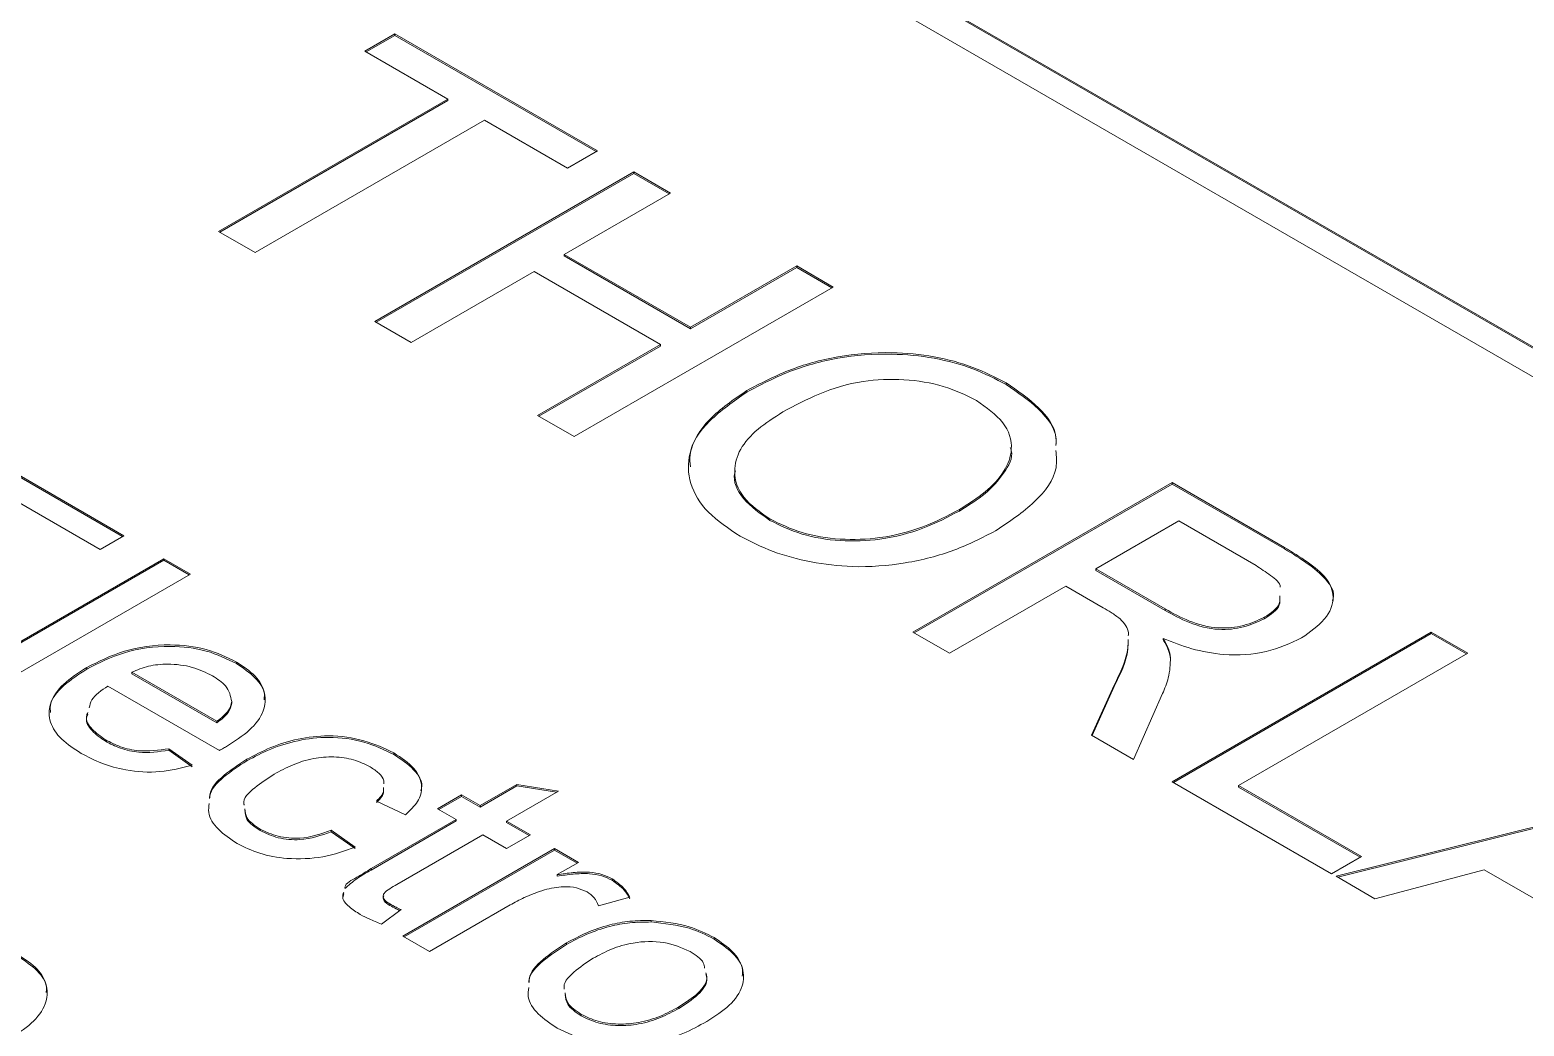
# Model space of a CAD drawing. Header units: inches. Extents: x 0.1 to 10.9, y 0 to 8.5.
# Drawn here: x 8.631 to 9.0387, y 7.1112 to 7.3831 of the extents above; entities that cross this region are included whole.
import ezdxf

# ---------------------------------------------------------------- set-up
doc = ezdxf.new("R2010")
doc.units = ezdxf.units.IN
doc.header["$MEASUREMENT"] = 0

msp = doc.modelspace()

# ---------------------------------------------------------------- linework, layer by layer
at = {"color": 7, "linetype": 'Continuous', "lineweight": 0}
for p, q in [((9.51534, 7.02281), (8.63146, 7.53307)), ((9.51534, 7.0224), (8.63146, 7.53266)), ((8.62439, 7.52898), (9.50827, 7.01873)), ((8.72239, 7.37727), (8.73055, 7.38198)), ((8.72274, 7.37706), (8.73055, 7.38157)), ((8.73055, 7.38198), (8.78585, 7.35006)), ((8.73055, 7.38157), (8.73055, 7.38198)), ((8.73055, 7.38157), (8.78549, 7.34985)), ((8.74505, 7.36419), (8.72239, 7.37727)), ((8.6825, 7.32808), (8.74505, 7.36419)), ((8.68285, 7.32787), (8.74505, 7.36378)), ((8.74505, 7.36378), (8.74505, 7.36419)), ((8.75502, 7.35843), (8.69247, 7.32232)), ((8.77769, 7.34535), (8.75502, 7.35843)), ((8.78585, 7.35006), (8.77769, 7.34535)), ((8.72511, 7.30348), (8.79582, 7.3443)), ((8.72546, 7.30327), (8.79582, 7.34389)), ((8.79582, 7.3443), (8.80579, 7.33854)), ((8.79582, 7.34389), (8.79582, 7.3443)), ((8.79582, 7.34389), (8.80544, 7.33834)), ((8.80579, 7.33854), (8.77678, 7.3218)), ((8.69247, 7.32232), (8.6825, 7.32808)), ((8.77678, 7.3218), (8.81123, 7.30191)), ((8.77678, 7.32139), (8.77678, 7.3218)), ((8.77678, 7.32139), (8.81123, 7.3015)), ((8.81123, 7.30191), (8.84024, 7.31866)), ((8.84024, 7.31866), (8.85021, 7.3129)), ((8.84024, 7.31825), (8.84024, 7.31866)), ((8.76862, 7.31709), (8.73508, 7.29772)), ((8.80307, 7.2972), (8.76862, 7.31709)), ((8.81123, 7.3015), (8.84024, 7.31825)), ((8.84024, 7.31825), (8.84986, 7.31269)), ((8.85021, 7.3129), (8.7795, 7.27208)), ((8.73508, 7.29772), (8.72511, 7.30348)), ((8.81123, 7.3015), (8.81123, 7.30191)), ((8.76953, 7.27783), (8.80307, 7.2972)), ((8.76988, 7.27763), (8.80307, 7.29679)), ((8.80307, 7.29679), (8.80307, 7.2972)), ((8.89739, 7.2863), (8.89739, 7.28671)), ((8.82661, 7.28421), (8.82661, 7.28462)), ((8.7795, 7.27208), (8.76953, 7.27783)), ((8.61677, 7.26805), (8.65666, 7.24502)), ((8.61677, 7.26764), (8.65631, 7.24482)), ((8.65014, 7.24125), (8.61823, 7.25967)), ((8.87197, 7.2187), (8.94268, 7.25952)), ((8.87232, 7.21849), (8.94268, 7.25911)), ((8.94268, 7.25952), (8.97336, 7.24181)), ((8.94268, 7.25911), (8.94268, 7.25952)), ((8.94268, 7.25911), (8.97336, 7.2414)), ((8.83294, 7.24919), (8.83294, 7.2496)), ((8.88462, 7.25176), (8.88462, 7.25217)), ((8.94449, 7.24905), (8.92183, 7.23597)), ((8.96557, 7.23688), (8.94449, 7.24905)), ((8.65666, 7.24502), (8.65014, 7.24125)), ((8.97336, 7.2414), (8.97336, 7.24181)), ((8.61097, 7.20608), (8.66754, 7.23874)), ((8.61133, 7.20588), (8.66754, 7.23833)), ((8.66754, 7.23874), (8.67479, 7.23455)), ((8.66754, 7.23833), (8.66754, 7.23874)), ((8.66754, 7.23833), (8.67444, 7.23435)), ((8.67479, 7.23455), (8.61823, 7.2019)), ((8.92183, 7.23597), (8.94077, 7.22503)), ((8.92183, 7.23556), (8.92183, 7.23597)), ((8.92183, 7.23556), (8.94077, 7.22463)), ((8.91367, 7.23126), (8.88194, 7.21294)), ((8.92388, 7.22536), (8.91367, 7.23126)), ((8.94077, 7.22463), (8.94077, 7.22503)), ((8.96782, 7.22234), (8.96782, 7.22275)), ((8.88194, 7.21294), (8.87197, 7.2187)), ((8.94024, 7.21656), (8.94024, 7.21696)), ((8.94268, 7.17788), (9.01339, 7.2187)), ((8.94303, 7.17767), (9.01339, 7.21829)), ((9.01339, 7.2187), (9.02336, 7.21294)), ((9.01339, 7.21829), (9.01339, 7.2187)), ((9.01339, 7.21829), (9.02301, 7.21274)), ((9.02336, 7.21294), (8.96081, 7.17683)), ((8.64652, 7.20861), (8.64652, 7.20902)), ((8.68737, 7.21014), (8.68737, 7.21055)), ((8.94225, 7.21137), (8.94225, 7.21178)), ((8.65884, 7.20776), (8.68205, 7.19436)), ((8.65884, 7.20735), (8.65884, 7.20776)), ((8.65884, 7.20735), (8.68205, 7.19395)), ((8.68274, 7.18643), (8.65231, 7.20399)), ((8.92072, 7.19055), (8.92684, 7.20426)), ((8.92087, 7.19047), (8.92684, 7.20385)), ((8.92684, 7.20385), (8.92684, 7.20426)), ((8.94007, 7.20192), (8.93215, 7.18395)), ((8.68607, 7.19935), (8.68607, 7.19976)), ((8.68205, 7.19395), (8.68205, 7.19436)), ((8.65161, 7.18892), (8.65161, 7.18932)), ((8.93215, 7.18395), (8.92072, 7.19055)), ((8.66891, 7.18687), (8.67529, 7.18235)), ((8.66891, 7.18646), (8.66891, 7.18687)), ((8.66891, 7.18646), (8.67529, 7.18194)), ((8.69023, 7.1836), (8.69023, 7.18401)), ((8.73033, 7.18534), (8.73033, 7.18575)), ((8.75384, 7.17134), (8.76391, 7.17714)), ((8.75384, 7.17093), (8.76391, 7.17674)), ((8.76391, 7.17714), (8.77528, 7.17534)), ((8.76391, 7.17674), (8.76391, 7.17714)), ((8.76391, 7.17674), (8.77473, 7.17502)), ((8.98619, 7.15276), (8.94268, 7.17788)), ((8.96081, 7.17683), (8.99435, 7.15747)), ((8.96081, 7.17642), (8.96081, 7.17683)), ((8.96081, 7.17642), (8.994, 7.15726)), ((8.9874, 7.15206), (9.08618, 7.17667)), ((8.98789, 7.15178), (9.08618, 7.17627)), ((8.73354, 7.16882), (8.72556, 7.17259)), ((8.74224, 7.1705), (8.74877, 7.17427)), ((8.74259, 7.17029), (8.74877, 7.17386)), ((8.74877, 7.17427), (8.75384, 7.17134)), ((8.74877, 7.17386), (8.74877, 7.17427)), ((8.74877, 7.17386), (8.75384, 7.17093)), ((8.77528, 7.17534), (8.7611, 7.16715)), ((8.74732, 7.16757), (8.74224, 7.1705)), ((8.75384, 7.17093), (8.75384, 7.17134)), ((8.69383, 7.16454), (8.69383, 7.16495)), ((8.71323, 7.16464), (8.71976, 7.16003)), ((8.71323, 7.16423), (8.71323, 7.16464)), ((8.71323, 7.16423), (8.71976, 7.15962)), ((8.72412, 7.15418), (8.74732, 7.16757)), ((8.72412, 7.15377), (8.74732, 7.16716)), ((8.74732, 7.16716), (8.74732, 7.16757)), ((8.7611, 7.16715), (8.76762, 7.16338)), ((8.7611, 7.16674), (8.7611, 7.16715)), ((8.7611, 7.16674), (8.76727, 7.16318)), ((8.75457, 7.16338), (8.73111, 7.14984)), ((8.73281, 7.13575), (8.77415, 7.15961)), ((8.7611, 7.15961), (8.75457, 7.16338)), ((8.76762, 7.16338), (8.7611, 7.15961)), ((8.77415, 7.15961), (8.78068, 7.15584)), ((8.77415, 7.1592), (8.77415, 7.15961)), ((8.73317, 7.13554), (8.77415, 7.1592)), ((8.77415, 7.1592), (8.78032, 7.15564)), ((8.78068, 7.15584), (8.77491, 7.15251)), ((8.99435, 7.15747), (8.98619, 7.15276)), ((8.72412, 7.15377), (8.72412, 7.15418)), ((8.77491, 7.15211), (8.77491, 7.15251)), ((8.78985, 7.15098), (8.78985, 7.15139)), ((8.99798, 7.14595), (8.9874, 7.15206)), ((9.02778, 7.15387), (8.99798, 7.14595)), ((9.05792, 7.13647), (9.02778, 7.15387)), ((8.71643, 7.14626), (8.71664, 7.14728)), ((8.72924, 7.1441), (8.72924, 7.14451)), ((8.76203, 7.14424), (8.74006, 7.13156)), ((8.7947, 7.14635), (8.78614, 7.14403)), ((8.73227, 7.14297), (8.72691, 7.13904)), ((8.80049, 7.13959), (8.80049, 7.14)), ((8.74006, 7.13156), (8.73281, 7.13575)), ((8.81769, 7.13491), (8.81769, 7.13532)), ((8.77741, 7.13346), (8.77741, 7.13386)), ((8.80811, 7.11601), (8.80811, 7.11642)), ((8.78143, 7.11397), (8.78143, 7.11438))]:
    msp.add_line(p, q, dxfattribs=at)
for points, knots in [([(8.82661, 7.28462), (8.83029, 7.28656), (8.83765, 7.29043), (8.85123, 7.2943), (8.86517, 7.29537), (8.87788, 7.29415), (8.88864, 7.29123), (8.89448, 7.28822), (8.89739, 7.28671)], [0, 0, 0, 0, 0.186888, 0.373491, 0.559825, 0.706508, 0.853175, 1, 1, 1, 1]), ([(8.82661, 7.28421), (8.83029, 7.28615), (8.83765, 7.29003), (8.85123, 7.29389), (8.86517, 7.29496), (8.87788, 7.29374), (8.88864, 7.29082), (8.89448, 7.28781), (8.89739, 7.2863)], [0, 0, 0, 0, 0.186888, 0.373491, 0.559825, 0.706508, 0.853175, 1, 1, 1, 1]), ([(8.88929, 7.28196), (8.88641, 7.28337), (8.88065, 7.28617), (8.86956, 7.28794), (8.85748, 7.28754), (8.84616, 7.28399), (8.8397, 7.28053), (8.83647, 7.2788)], [0, 0, 0, 0, 0.186659, 0.373206, 0.559389, 0.779353, 1, 1, 1, 1]), ([(8.89739, 7.28671), (8.90052, 7.28456), (8.90678, 7.28026), (8.91121, 7.27402), (8.91102, 7.27041), (8.91098, 7.26961)], [0, 0, 0, 0, 0.43827, 0.87621, 1, 1, 1, 1]), ([(8.89739, 7.2863), (8.90051, 7.28415), (8.90674, 7.27985), (8.91112, 7.27388), (8.911, 7.27054), (8.91098, 7.27002)], [0, 0, 0, 0, 0.4576763, 0.9150091, 1, 1, 1, 1]), ([(8.82483, 7.24486), (8.82168, 7.24697), (8.81538, 7.25118), (8.81062, 7.25921), (8.81037, 7.26809), (8.81567, 7.27711), (8.82296, 7.28212), (8.82661, 7.28462)], [0, 0, 0, 0, 0.186796, 0.373473, 0.560058, 0.779943, 1, 1, 1, 1]), ([(8.81124, 7.26382), (8.81114, 7.26493), (8.81073, 7.26929), (8.81588, 7.2767), (8.82303, 7.28171), (8.82661, 7.28421)], [0, 0, 0, 0, 0.1451328, 0.5723996, 1, 1, 1, 1]), ([(8.88462, 7.25217), (8.88707, 7.25371), (8.89199, 7.2568), (8.89717, 7.26241), (8.89958, 7.26897), (8.89743, 7.27617), (8.892, 7.28003), (8.88929, 7.28196)], [0, 0, 0, 0, 0.187259, 0.374312, 0.560954, 0.780418, 1, 1, 1, 1]), ([(8.83647, 7.2788), (8.83408, 7.27728), (8.82931, 7.27426), (8.82442, 7.2687), (8.82269, 7.26222), (8.82488, 7.25522), (8.83025, 7.25147), (8.83294, 7.2496)], [0, 0, 0, 0, 0.187178, 0.374055, 0.560781, 0.780303, 1, 1, 1, 1]), ([(8.88462, 7.25176), (8.8871, 7.2533), (8.89206, 7.2564), (8.89689, 7.26197), (8.89948, 7.26649), (8.89862, 7.26884), (8.89851, 7.26913)], [0, 0, 0, 0, 0.318376, 0.6364, 0.953727, 1, 1, 1, 1]), ([(8.91098, 7.26826), (8.91112, 7.26669), (8.91154, 7.26179), (8.90575, 7.2539), (8.89827, 7.24888), (8.89452, 7.24637)], [0, 0, 0, 0, 0.19078, 0.595025, 1, 1, 1, 1]), ([(8.8235, 7.26275), (8.82344, 7.26255), (8.8227, 7.25998), (8.82511, 7.25479), (8.83033, 7.25106), (8.83294, 7.24919)], [0, 0, 0, 0, 0.040476, 0.520047, 1, 1, 1, 1]), ([(8.83294, 7.2496), (8.83573, 7.24823), (8.84129, 7.24548), (8.85208, 7.24376), (8.86375, 7.24417), (8.87511, 7.24716), (8.88144, 7.2505), (8.88462, 7.25217)], [0, 0, 0, 0, 0.186645, 0.373041, 0.559657, 0.779555, 1, 1, 1, 1]), ([(8.83294, 7.24919), (8.83573, 7.24782), (8.84129, 7.24507), (8.85208, 7.24335), (8.86375, 7.24377), (8.87511, 7.24675), (8.88144, 7.25009), (8.88462, 7.25176)], [0, 0, 0, 0, 0.186645, 0.373041, 0.559657, 0.779555, 1, 1, 1, 1]), ([(8.89452, 7.24637), (8.89087, 7.24449), (8.88357, 7.24074), (8.87007, 7.23722), (8.85638, 7.23614), (8.84402, 7.23766), (8.83346, 7.24046), (8.82771, 7.2434), (8.82483, 7.24486)], [0, 0, 0, 0, 0.186824, 0.37347, 0.559795, 0.70643, 0.853203, 1, 1, 1, 1]), ([(8.97336, 7.24181), (8.97547, 7.24052), (8.97969, 7.23796), (8.98514, 7.23361), (8.98741, 7.22798), (8.9849, 7.22198), (8.9803, 7.21873), (8.97801, 7.21711)], [0, 0, 0, 0, 0.187449, 0.374573, 0.56052, 0.780044, 1, 1, 1, 1]), ([(8.97336, 7.2414), (8.9755, 7.24011), (8.97976, 7.23755), (8.98486, 7.23322), (8.98729, 7.22942), (8.98647, 7.22753), (8.9864, 7.22735)], [0, 0, 0, 0, 0.323283, 0.646004, 0.966695, 1, 1, 1, 1]), ([(8.97216, 7.23094), (8.97216, 7.23096), (8.97223, 7.23215), (8.9695, 7.23427), (8.96688, 7.23601), (8.96557, 7.23688)], [0, 0, 0, 0, 0.007134, 0.502781, 1, 1, 1, 1]), ([(8.92847, 7.22234), (8.92767, 7.22293), (8.92625, 7.224), (8.92461, 7.22494), (8.92388, 7.22536)], [0, 0, 0, 0, 0.559853, 1, 1, 1, 1]), ([(8.94077, 7.22503), (8.94286, 7.22387), (8.94704, 7.22155), (8.95469, 7.21944), (8.96244, 7.22025), (8.96603, 7.22191), (8.96782, 7.22275)], [0, 0, 0, 0, 0.281584, 0.560181, 0.779778, 1, 1, 1, 1]), ([(8.96782, 7.22275), (8.96963, 7.22393), (8.97227, 7.22566), (8.97209, 7.22787), (8.97204, 7.22857)], [0, 0, 0, 0, 0.687296, 1, 1, 1, 1]), ([(8.96782, 7.22234), (8.96963, 7.22352), (8.97227, 7.22525), (8.97209, 7.22747), (8.97204, 7.22816)], [0, 0, 0, 0, 0.687296, 1, 1, 1, 1]), ([(8.93072, 7.21766), (8.93075, 7.21794), (8.93091, 7.21958), (8.92958, 7.22109), (8.92847, 7.22234)], [0, 0, 0, 0, 0.169748, 1, 1, 1, 1]), ([(8.94077, 7.22463), (8.94286, 7.22346), (8.94704, 7.22114), (8.95469, 7.21903), (8.96244, 7.21984), (8.96603, 7.2215), (8.96782, 7.22234)], [0, 0, 0, 0, 0.281584, 0.560181, 0.779778, 1, 1, 1, 1]), ([(8.92684, 7.20426), (8.92853, 7.20761), (8.93059, 7.21169), (8.93066, 7.2159), (8.93068, 7.21665)], [0, 0, 0, 0, 0.823645, 1, 1, 1, 1]), ([(8.97801, 7.21711), (8.97494, 7.21568), (8.96883, 7.21283), (8.95747, 7.21215), (8.94784, 7.21397), (8.94278, 7.21596), (8.94024, 7.21696)], [0, 0, 0, 0, 0.279525, 0.558538, 0.779018, 1, 1, 1, 1]), ([(8.94024, 7.21696), (8.94079, 7.21602), (8.94177, 7.21433), (8.9421, 7.21256), (8.94225, 7.21178)], [0, 0, 0, 0, 0.560133, 1, 1, 1, 1]), ([(8.94024, 7.21656), (8.94079, 7.21561), (8.94177, 7.21392), (8.9421, 7.21215), (8.94225, 7.21137)], [0, 0, 0, 0, 0.560133, 1, 1, 1, 1]), ([(8.64652, 7.20902), (8.64977, 7.21069), (8.65624, 7.21401), (8.66836, 7.21572), (8.67955, 7.21436), (8.68476, 7.21182), (8.68737, 7.21055)], [0, 0, 0, 0, 0.280748, 0.559775, 0.779666, 1, 1, 1, 1]), ([(8.64652, 7.20861), (8.64977, 7.21028), (8.65624, 7.2136), (8.66836, 7.21532), (8.67955, 7.21395), (8.68476, 7.21141), (8.68737, 7.21014)], [0, 0, 0, 0, 0.280748, 0.559775, 0.779666, 1, 1, 1, 1]), ([(8.92684, 7.20385), (8.92853, 7.20721), (8.93059, 7.21128), (8.93066, 7.21549), (8.93068, 7.21624)], [0, 0, 0, 0, 0.823645, 1, 1, 1, 1]), ([(8.64497, 7.18562), (8.64306, 7.18686), (8.63926, 7.18934), (8.63615, 7.19407), (8.6361, 7.1994), (8.63974, 7.20468), (8.64426, 7.20757), (8.64652, 7.20902)], [0, 0, 0, 0, 0.186941, 0.37347, 0.559962, 0.779645, 1, 1, 1, 1]), ([(8.63663, 7.19679), (8.63658, 7.19741), (8.63638, 7.19997), (8.63988, 7.20427), (8.6443, 7.20716), (8.64652, 7.20861)], [0, 0, 0, 0, 0.137261, 0.567973, 1, 1, 1, 1]), ([(8.68081, 7.2068), (8.67906, 7.20765), (8.67555, 7.20937), (8.66914, 7.21017), (8.66321, 7.20961), (8.6603, 7.20838), (8.65884, 7.20776)], [0, 0, 0, 0, 0.280187, 0.559706, 0.779632, 1, 1, 1, 1]), ([(8.68737, 7.21055), (8.68923, 7.20931), (8.69294, 7.20685), (8.69545, 7.20208), (8.69514, 7.19686), (8.6913, 7.19174), (8.68686, 7.1889), (8.68463, 7.18748)], [0, 0, 0, 0, 0.186784, 0.37326, 0.559834, 0.779604, 1, 1, 1, 1]), ([(8.68737, 7.21014), (8.68919, 7.20891), (8.69281, 7.20645), (8.6952, 7.2028), (8.69495, 7.20073), (8.6949, 7.20027)], [0, 0, 0, 0, 0.438138, 0.875553, 1, 1, 1, 1]), ([(8.94225, 7.21178), (8.94217, 7.20991), (8.94203, 7.20658), (8.94067, 7.20334), (8.94007, 7.20192)], [0, 0, 0, 0, 0.5598177, 1, 1, 1, 1]), ([(8.68607, 7.19976), (8.68577, 7.20125), (8.68523, 7.20392), (8.68216, 7.20592), (8.68081, 7.2068)], [0, 0, 0, 0, 0.558548, 1, 1, 1, 1]), ([(8.65231, 7.20399), (8.65052, 7.2028), (8.64788, 7.20104), (8.64738, 7.19877), (8.64722, 7.19804)], [0, 0, 0, 0, 0.676749, 1, 1, 1, 1]), ([(8.64679, 7.19673), (8.64665, 7.1964), (8.64604, 7.19489), (8.64767, 7.19208), (8.6503, 7.19025), (8.65161, 7.18932)], [0, 0, 0, 0, 0.126337, 0.562787, 1, 1, 1, 1]), ([(8.64679, 7.19633), (8.64665, 7.19599), (8.64604, 7.19448), (8.64767, 7.19168), (8.6503, 7.18984), (8.65161, 7.18892)], [0, 0, 0, 0, 0.126337, 0.562787, 1, 1, 1, 1]), ([(8.68205, 7.19436), (8.68324, 7.19527), (8.68536, 7.19688), (8.68585, 7.19888), (8.68607, 7.19976)], [0, 0, 0, 0, 0.560675, 1, 1, 1, 1]), ([(8.68205, 7.19395), (8.68324, 7.19486), (8.68536, 7.19647), (8.68585, 7.19847), (8.68607, 7.19935)], [0, 0, 0, 0, 0.560675, 1, 1, 1, 1]), ([(8.65161, 7.18932), (8.65293, 7.18865), (8.65557, 7.18729), (8.66164, 7.18585), (8.66616, 7.18649), (8.66891, 7.18687)], [0, 0, 0, 0, 0.281284, 0.561895, 1, 1, 1, 1]), ([(8.65161, 7.18892), (8.65293, 7.18824), (8.65557, 7.18688), (8.66164, 7.18544), (8.66616, 7.18608), (8.66891, 7.18646)], [0, 0, 0, 0, 0.281284, 0.561895, 1, 1, 1, 1]), ([(8.69023, 7.18401), (8.69232, 7.18512), (8.6965, 7.18733), (8.70402, 7.18971), (8.71297, 7.19079), (8.72257, 7.18942), (8.72774, 7.18697), (8.73033, 7.18575)], [0, 0, 0, 0, 0.187234, 0.374271, 0.560677, 0.780079, 1, 1, 1, 1]), ([(8.69023, 7.1836), (8.69232, 7.18471), (8.6965, 7.18692), (8.70402, 7.1893), (8.71297, 7.19039), (8.72257, 7.18902), (8.72774, 7.18656), (8.73033, 7.18534)], [0, 0, 0, 0, 0.187234, 0.374271, 0.560677, 0.780079, 1, 1, 1, 1]), ([(8.67529, 7.18235), (8.67241, 7.18163), (8.66665, 7.18018), (8.65769, 7.18072), (8.65041, 7.18276), (8.64678, 7.18467), (8.64497, 7.18562)], [0, 0, 0, 0, 0.279702, 0.558965, 0.779296, 1, 1, 1, 1]), ([(8.68003, 7.17326), (8.68004, 7.17361), (8.68008, 7.17588), (8.6837, 7.17976), (8.68805, 7.1826), (8.69023, 7.18401)], [0, 0, 0, 0, 0.085332, 0.541969, 1, 1, 1, 1]), ([(8.68463, 7.18748), (8.68428, 7.18728), (8.68365, 7.18693), (8.68302, 7.18658), (8.68274, 7.18643)], [0, 0, 0, 0, 0.559998, 1, 1, 1, 1]), ([(8.72385, 7.18195), (8.72242, 7.18265), (8.71956, 7.18406), (8.71396, 7.18483), (8.708, 7.18435), (8.70248, 7.18253), (8.69928, 7.1808), (8.69767, 7.17994)], [0, 0, 0, 0, 0.18659, 0.372884, 0.559231, 0.77937, 1, 1, 1, 1]), ([(8.73033, 7.18575), (8.73233, 7.18442), (8.73632, 7.18178), (8.73843, 7.17689), (8.73719, 7.17237), (8.73476, 7.17001), (8.73354, 7.16882)], [0, 0, 0, 0, 0.280265, 0.559421, 0.779526, 1, 1, 1, 1]), ([(8.73033, 7.18534), (8.73227, 7.18402), (8.73614, 7.18139), (8.73839, 7.17759), (8.73778, 7.17566), (8.73771, 7.17543)], [0, 0, 0, 0, 0.470025, 0.93819, 1, 1, 1, 1]), ([(8.68006, 7.17326), (8.68007, 7.17348), (8.68014, 7.1756), (8.68373, 7.17935), (8.68806, 7.18219), (8.69023, 7.1836)], [0, 0, 0, 0, 0.054535, 0.526546, 1, 1, 1, 1]), ([(8.69767, 7.17994), (8.69586, 7.17877), (8.69226, 7.17643), (8.68903, 7.17326), (8.68945, 7.17158), (8.68948, 7.17148)], [0, 0, 0, 0, 0.4856997, 0.9678628, 1, 1, 1, 1]), ([(8.72755, 7.17731), (8.72758, 7.17757), (8.7277, 7.17857), (8.72637, 7.18025), (8.72469, 7.18139), (8.72385, 7.18195)], [0, 0, 0, 0, 0.145044, 0.572348, 1, 1, 1, 1]), ([(8.72556, 7.17259), (8.72642, 7.17344), (8.72759, 7.17461), (8.72753, 7.17593), (8.72751, 7.17629)], [0, 0, 0, 0, 0.728268, 1, 1, 1, 1]), ([(8.72556, 7.17218), (8.72642, 7.17303), (8.72759, 7.1742), (8.72753, 7.17553), (8.72751, 7.17588)], [0, 0, 0, 0, 0.728268, 1, 1, 1, 1]), ([(8.68755, 7.16104), (8.68572, 7.16226), (8.68206, 7.16471), (8.67946, 7.16867), (8.67983, 7.1711), (8.67995, 7.17191)], [0, 0, 0, 0, 0.400475, 0.800122, 1, 1, 1, 1]), ([(8.6897, 7.17047), (8.68976, 7.16964), (8.68991, 7.16754), (8.69235, 7.16593), (8.69383, 7.16495)], [0, 0, 0, 0, 0.391236, 1, 1, 1, 1]), ([(8.6897, 7.17006), (8.68976, 7.16924), (8.68991, 7.16713), (8.69235, 7.16552), (8.69383, 7.16454)], [0, 0, 0, 0, 0.391236, 1, 1, 1, 1]), ([(8.69383, 7.16495), (8.69538, 7.16421), (8.69849, 7.16273), (8.70599, 7.16207), (8.71049, 7.16366), (8.71323, 7.16464)], [0, 0, 0, 0, 0.280899, 0.560906, 1, 1, 1, 1]), ([(8.69383, 7.16454), (8.69538, 7.1638), (8.69849, 7.16232), (8.70599, 7.16166), (8.71049, 7.16326), (8.71323, 7.16423)], [0, 0, 0, 0, 0.280899, 0.560906, 1, 1, 1, 1]), ([(8.71976, 7.16003), (8.71693, 7.15901), (8.71127, 7.15698), (8.70177, 7.15659), (8.69349, 7.15808), (8.68953, 7.16005), (8.68755, 7.16104)], [0, 0, 0, 0, 0.280218, 0.559525, 0.779592, 1, 1, 1, 1]), ([(8.71691, 7.14902), (8.71692, 7.14905), (8.71713, 7.15017), (8.7204, 7.15179), (8.72288, 7.15338), (8.72412, 7.15418)], [0, 0, 0, 0, 0.013298, 0.505893, 1, 1, 1, 1]), ([(8.71693, 7.1487), (8.71797, 7.14962), (8.72005, 7.15145), (8.72276, 7.153), (8.72412, 7.15377)], [0, 0, 0, 0, 0.499233, 1, 1, 1, 1]), ([(8.77491, 7.15251), (8.77635, 7.15272), (8.77923, 7.15313), (8.78339, 7.15333), (8.78715, 7.15269), (8.78895, 7.15182), (8.78985, 7.15139)], [0, 0, 0, 0, 0.2805783, 0.5605163, 0.7802416, 1, 1, 1, 1]), ([(8.77491, 7.15211), (8.77635, 7.15231), (8.77923, 7.15272), (8.78339, 7.15292), (8.78715, 7.15228), (8.78895, 7.15142), (8.78985, 7.15098)], [0, 0, 0, 0, 0.2805783, 0.5605163, 0.7802416, 1, 1, 1, 1]), ([(8.78985, 7.15139), (8.79105, 7.15054), (8.79321, 7.14903), (8.79424, 7.14717), (8.7947, 7.14635)], [0, 0, 0, 0, 0.559546, 1, 1, 1, 1]), ([(8.72117, 7.14163), (8.7201, 7.14231), (8.71795, 7.14367), (8.71605, 7.14588), (8.71649, 7.14724), (8.71664, 7.14768)], [0, 0, 0, 0, 0.404711, 0.807157, 1, 1, 1, 1]), ([(8.73111, 7.14984), (8.73048, 7.14946), (8.7292, 7.1487), (8.72763, 7.14766), (8.72733, 7.14659), (8.72765, 7.14551), (8.72861, 7.14491), (8.72924, 7.14451)], [0, 0, 0, 0, 0.250733, 0.500341, 0.625777, 0.750792, 1, 1, 1, 1]), ([(8.77143, 7.14837), (8.76954, 7.14771), (8.76615, 7.14651), (8.76329, 7.14493), (8.76203, 7.14424)], [0, 0, 0, 0, 0.559888, 1, 1, 1, 1]), ([(8.78304, 7.14778), (8.78211, 7.1482), (8.78026, 7.14904), (8.77596, 7.14942), (8.77315, 7.14877), (8.77143, 7.14837)], [0, 0, 0, 0, 0.28028, 0.56093, 1, 1, 1, 1]), ([(8.78614, 7.14403), (8.78584, 7.14481), (8.7853, 7.14621), (8.78373, 7.1473), (8.78304, 7.14778)], [0, 0, 0, 0, 0.5601153, 1, 1, 1, 1]), ([(8.78985, 7.15098), (8.79105, 7.15014), (8.79321, 7.14862), (8.79424, 7.14676), (8.7947, 7.14594)], [0, 0, 0, 0, 0.559546, 1, 1, 1, 1]), ([(8.72756, 7.14669), (8.72749, 7.14652), (8.72732, 7.14609), (8.72768, 7.1451), (8.72862, 7.1445), (8.72924, 7.1441)], [0, 0, 0, 0, 0.179112, 0.453341, 1, 1, 1, 1]), ([(8.72924, 7.14451), (8.72979, 7.14421), (8.73077, 7.14368), (8.73181, 7.14319), (8.73227, 7.14297)], [0, 0, 0, 0, 0.559964, 1, 1, 1, 1]), ([(8.72924, 7.1441), (8.72979, 7.1438), (8.73066, 7.14333), (8.73159, 7.14289), (8.73193, 7.14272)], [0, 0, 0, 0, 0.628139, 1, 1, 1, 1]), ([(8.72691, 7.13904), (8.72577, 7.13948), (8.72375, 7.14026), (8.72196, 7.14121), (8.72117, 7.14163)], [0, 0, 0, 0, 0.560079, 1, 1, 1, 1]), ([(8.77741, 7.13386), (8.7792, 7.13483), (8.78278, 7.13676), (8.78868, 7.13878), (8.7947, 7.13996), (8.79856, 7.13999), (8.80049, 7.14)], [0, 0, 0, 0, 0.2802254, 0.5601861, 0.7801533, 1, 1, 1, 1]), ([(8.77741, 7.13346), (8.7792, 7.13442), (8.78278, 7.13635), (8.78868, 7.13837), (8.7947, 7.13955), (8.79856, 7.13958), (8.80049, 7.13959)], [0, 0, 0, 0, 0.2802254, 0.5601861, 0.7801533, 1, 1, 1, 1]), ([(8.80049, 7.14), (8.80412, 7.13962), (8.81062, 7.13894), (8.81552, 7.13643), (8.81769, 7.13532)], [0, 0, 0, 0, 0.559033, 1, 1, 1, 1]), ([(8.80049, 7.13959), (8.80412, 7.13921), (8.81062, 7.13853), (8.81552, 7.13602), (8.81769, 7.13491)], [0, 0, 0, 0, 0.559033, 1, 1, 1, 1]), ([(8.81769, 7.13532), (8.81952, 7.1341), (8.82319, 7.13166), (8.8259, 7.12698), (8.8258, 7.12181), (8.82231, 7.11666), (8.81791, 7.11384), (8.8157, 7.11243)], [0, 0, 0, 0, 0.186787, 0.373305, 0.559937, 0.77966, 1, 1, 1, 1]), ([(8.76718, 7.12308), (8.76718, 7.12341), (8.76719, 7.12566), (8.77084, 7.12956), (8.77522, 7.13243), (8.77741, 7.13386)], [0, 0, 0, 0, 0.076866, 0.537749, 1, 1, 1, 1]), ([(8.7672, 7.12308), (8.7672, 7.12327), (8.76724, 7.12538), (8.77087, 7.12915), (8.77523, 7.13202), (8.77741, 7.13346)], [0, 0, 0, 0, 0.045814, 0.522199, 1, 1, 1, 1]), ([(8.81116, 7.13155), (8.80888, 7.13254), (8.80432, 7.13452), (8.79598, 7.13424), (8.78956, 7.13229), (8.78631, 7.13056), (8.78469, 7.12969)], [0, 0, 0, 0, 0.27872, 0.557713, 0.778578, 1, 1, 1, 1]), ([(8.81512, 7.12701), (8.81504, 7.12749), (8.81476, 7.12923), (8.81267, 7.13058), (8.81116, 7.13155)], [0, 0, 0, 0, 0.276972, 1, 1, 1, 1]), ([(8.81769, 7.13491), (8.81949, 7.13369), (8.82309, 7.13125), (8.82565, 7.12756), (8.82545, 7.12536), (8.8254, 7.12477)], [0, 0, 0, 0, 0.422415, 0.844223, 1, 1, 1, 1]), ([(8.6279, 7.13058), (8.62976, 7.12935), (8.63347, 7.12689), (8.63599, 7.12211), (8.63567, 7.11689), (8.63183, 7.11177), (8.62739, 7.10894), (8.62516, 7.10751)], [0, 0, 0, 0, 0.186784, 0.373259, 0.559834, 0.779604, 1, 1, 1, 1]), ([(8.6279, 7.13017), (8.62972, 7.12894), (8.63334, 7.12648), (8.63573, 7.12284), (8.63548, 7.12076), (8.63543, 7.1203)], [0, 0, 0, 0, 0.438138, 0.875552, 1, 1, 1, 1]), ([(8.78469, 7.12969), (8.78287, 7.12849), (8.77924, 7.12611), (8.7764, 7.12287), (8.77683, 7.12125), (8.77683, 7.12122)], [0, 0, 0, 0, 0.497339, 0.99131, 1, 1, 1, 1]), ([(8.80811, 7.11642), (8.80993, 7.1176), (8.81356, 7.11996), (8.81617, 7.12347), (8.81556, 7.12536), (8.81546, 7.12568)], [0, 0, 0, 0, 0.4550889, 0.9072151, 1, 1, 1, 1]), ([(8.80811, 7.11601), (8.80993, 7.11719), (8.81356, 7.11955), (8.81617, 7.12307), (8.81556, 7.12495), (8.81546, 7.12528)], [0, 0, 0, 0, 0.4550889, 0.9072151, 1, 1, 1, 1]), ([(8.7749, 7.11061), (8.77305, 7.11185), (8.76934, 7.11433), (8.76666, 7.11837), (8.767, 7.12087), (8.76711, 7.12173)], [0, 0, 0, 0, 0.396146, 0.79162, 1, 1, 1, 1]), ([(8.77709, 7.12022), (8.77719, 7.1193), (8.77742, 7.11708), (8.77995, 7.11538), (8.78143, 7.11438)], [0, 0, 0, 0, 0.415077, 1, 1, 1, 1]), ([(8.77709, 7.11981), (8.77719, 7.11889), (8.77742, 7.11668), (8.77995, 7.11497), (8.78143, 7.11397)], [0, 0, 0, 0, 0.415077, 1, 1, 1, 1]), ([(8.78143, 7.11438), (8.78289, 7.11368), (8.78581, 7.11226), (8.79152, 7.11156), (8.79755, 7.11201), (8.80322, 7.11379), (8.80648, 7.11554), (8.80811, 7.11642)], [0, 0, 0, 0, 0.186495, 0.372882, 0.559314, 0.779399, 1, 1, 1, 1]), ([(8.78143, 7.11397), (8.78289, 7.11327), (8.78581, 7.11186), (8.79152, 7.11115), (8.79755, 7.1116), (8.80322, 7.11339), (8.80648, 7.11513), (8.80811, 7.11601)], [0, 0, 0, 0, 0.186495, 0.372882, 0.559314, 0.779399, 1, 1, 1, 1]), ([(8.8157, 7.11243), (8.8136, 7.11129), (8.8094, 7.109), (8.80182, 7.10643), (8.79261, 7.10558), (8.78284, 7.10686), (8.77755, 7.10936), (8.7749, 7.11061)], [0, 0, 0, 0, 0.187299, 0.374138, 0.560572, 0.780131, 1, 1, 1, 1])]:
    msp.add_open_spline(points, degree=3, knots=knots, dxfattribs=at)

doc.saveas('drawing.dxf')
